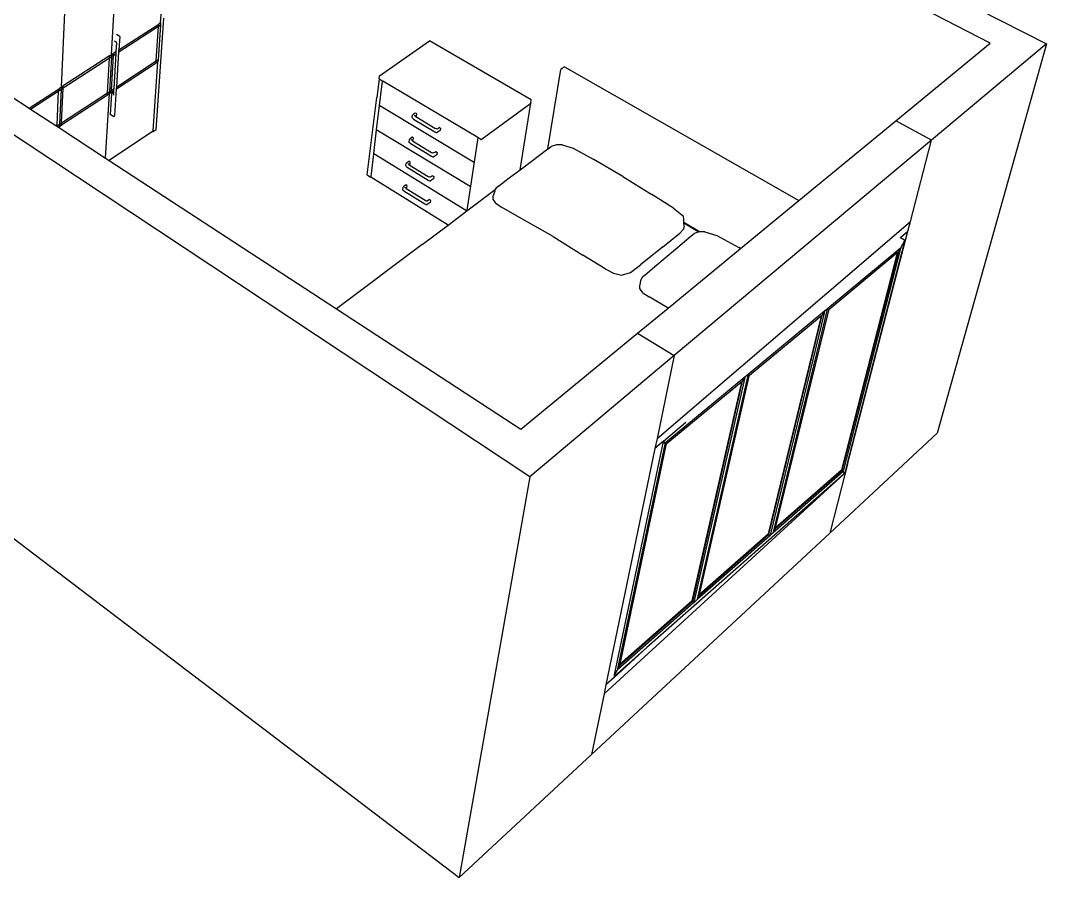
# Model space of a CAD drawing. Header units: millimetres. Extents: x -650 to 3773, y 316 to 2389.
# Drawn here: x 3322 to 3772.6, y 728.1 to 1104.5 of the extents above; entities that cross this region are included whole.
import ezdxf

# ---------------------------------------------------------------- set-up
doc = ezdxf.new("R2010")
doc.units = ezdxf.units.MM

# ---------------------------------------------------------------- blocks, each defined once
blk = doc.blocks.new('A$C727f0937')
for p, q in [((857.43, 176.07), (0, 743.74)), ((589.34, 619.17), (1084.43, 366.18)), ((36.3, 600.98), (826.51, 0)), ((1059.67, 366.52), (734.01, 534.73)), ((695.33, 375.41), (700.11, 444.21)), ((673.79, 361.52), (677.83, 430.61)), ((651.72, 347.23), (654.97, 416.66)), ((676.99, 363.53), (694.49, 374.87)), ((693.33, 328.43), (696.78, 377.52)), ((695.27, 374.5), (694.21, 359.26)), ((694.45, 374.05), (694.46, 374.18)), ((694.49, 374.03), (694.45, 374.05)), ((694.45, 374), (694.45, 374.05)), ((694.46, 374.18), (694.51, 374.86)), ((694.5, 374.21), (694.46, 374.18)), ((695.33, 375.41), (694.49, 374.87)), ((694.49, 374.87), (694.51, 374.86)), ((694.49, 374.03), (695.25, 374.52)), ((695.25, 374.52), (695.27, 374.5)), ((695.27, 374.5), (695.25, 374.52)), ((695.33, 375.41), (695.27, 374.5)), ((677.34, 369.4), (675.92, 370.28)), ((676.93, 362.65), (694.41, 373.97)), ((693.4, 358.8), (694.45, 373.95)), ((694.41, 373.97), (694.45, 374)), ((694.45, 373.95), (694.41, 373.97)), ((676.07, 366.72), (675.08, 367.35)), ((675.84, 362.79), (676.07, 366.72)), ((677.34, 369.4), (676.99, 363.53)), ((791.46, 352.17), (813.4, 367.5)), ((813.4, 367.5), (813.46, 367.52)), ((858.09, 341.63), (813.46, 367.52)), ((1018.2, 332.41), (1059.67, 366.52)), ((1084.43, 366.18), (1033.93, 323.89)), ((1084.43, 366.18), (1036.48, 195.16)), ((672.93, 360.91), (652.56, 347.71)), ((673.74, 360.55), (672.85, 345.29)), ((672.91, 360.22), (672.95, 360.89)), ((673.79, 361.46), (672.93, 360.91)), ((672.93, 360.91), (672.95, 360.89)), ((672.94, 360.06), (673.72, 360.56)), ((673.68, 345.86), (674.57, 361.07)), ((673.74, 360.61), (673.72, 360.62)), ((673.72, 360.56), (673.74, 360.55)), ((673.74, 360.55), (673.72, 360.56)), ((673.79, 361.46), (673.74, 360.61)), ((673.74, 360.61), (673.74, 360.55)), ((673.78, 360.58), (673.74, 360.61)), ((673.78, 360.58), (673.8, 360.62)), ((673.83, 361.49), (673.79, 361.52)), ((673.79, 361.46), (673.79, 361.52)), ((673.8, 360.62), (674.42, 361.02)), ((673.81, 360.81), (673.81, 360.8)), ((673.83, 361.49), (674.48, 361.91)), ((674.42, 361.02), (674.54, 361.09)), ((674.42, 361.02), (674.42, 360.97)), ((674.48, 361.91), (674.47, 361.88)), ((674.48, 361.91), (674.61, 361.99)), ((674.54, 361.09), (674.58, 361.12)), ((674.57, 361.07), (674.54, 361.09)), ((674.58, 361.17), (674.59, 361.31)), ((674.62, 361.15), (674.58, 361.17)), ((674.58, 361.12), (674.58, 361.17)), ((674.59, 361.31), (674.63, 361.98)), ((674.6, 361.32), (674.59, 361.31)), ((675.84, 362.79), (674.61, 361.99)), ((674.63, 361.98), (674.61, 361.99)), ((674.62, 361.15), (675.79, 361.91)), ((674.88, 346.6), (675.79, 361.91)), ((675.79, 361.91), (675.84, 362.79)), ((676.01, 347.35), (676.93, 362.65)), ((676.93, 362.65), (676.99, 363.53)), ((652.58, 346.87), (672.86, 360.01)), ((672.01, 344.77), (672.9, 359.98)), ((672.86, 360.01), (672.9, 360.03)), ((672.9, 359.98), (672.86, 360.01)), ((672.9, 360.09), (672.91, 360.22)), ((672.94, 360.06), (672.9, 360.09)), ((672.9, 360.03), (672.9, 360.09)), ((672.93, 360.23), (672.91, 360.22)), ((675.96, 346.45), (693.33, 357.86)), ((676.01, 347.35), (693.36, 358.73)), ((692.03, 328), (694.14, 358.37)), ((693.33, 357.86), (693.34, 357.91)), ((693.34, 357.91), (693.35, 358.05)), ((693.38, 357.89), (693.34, 357.91)), ((693.35, 358.05), (693.39, 358.7)), ((693.36, 358.06), (693.35, 358.05)), ((693.36, 358.73), (693.4, 358.75)), ((693.39, 358.7), (693.36, 358.73)), ((693.38, 357.89), (694.13, 358.38)), ((693.44, 358.78), (693.4, 358.8)), ((693.4, 358.75), (693.4, 358.8)), ((693.44, 358.78), (694.19, 359.27)), ((694.13, 358.38), (694.14, 358.37)), ((694.14, 358.37), (694.13, 358.38)), ((694.21, 359.26), (694.14, 358.37)), ((694.19, 359.27), (694.21, 359.26)), ((872.73, 356.07), (871.14, 354.91)), ((872.73, 356.07), (975.72, 297.47)), ((791.31, 350.88), (791.46, 352.17)), ((865.34, 320.04), (871.14, 354.91)), ((651.72, 347.17), (650.84, 346.6)), ((651.72, 347.17), (651.69, 346.47)), ((651.76, 347.2), (651.72, 347.23)), ((651.72, 347.17), (651.72, 347.23)), ((651.72, 347.17), (651.72, 347.17)), ((651.76, 347.2), (652.43, 347.63)), ((652.43, 347.63), (652.42, 347.6)), ((652.43, 347.63), (652.56, 347.71)), ((652.54, 347.02), (652.57, 347.7)), ((652.59, 347.05), (652.54, 347.02)), ((652.54, 346.89), (652.54, 347.02)), ((652.57, 347.7), (652.56, 347.71)), ((675.96, 346.45), (676.01, 347.35)), ((791.27, 350.74), (790.28, 342.65)), ((791.29, 350.77), (791.27, 350.74)), ((791.34, 350.8), (791.29, 350.77)), ((791.32, 350.81), (791.31, 350.88)), ((791.34, 350.8), (791.32, 350.81)), ((791.34, 350.8), (792.95, 349.84)), ((791.43, 350.87), (791.35, 350.81)), ((791.51, 339.22), (792.81, 349.75)), ((792.95, 349.84), (792.81, 349.75)), ((834.66, 325.01), (792.95, 349.84)), ((629.46, 343.27), (637.55, 337.99)), ((637.55, 337.99), (650.84, 346.6)), ((638.22, 337.55), (650.82, 345.72)), ((650.34, 345.39), (649.66, 330.63)), ((650.82, 345.78), (650.85, 346.35)), ((650.86, 345.75), (650.82, 345.78)), ((650.82, 345.72), (650.82, 345.78)), ((650.84, 345.71), (650.82, 345.72)), ((650.82, 345.72), (650.82, 345.72)), ((650.84, 346.6), (650.86, 346.59)), ((650.85, 346.35), (650.86, 346.59)), ((650.89, 346.37), (650.85, 346.35)), ((650.86, 345.75), (651.66, 346.26)), ((651.68, 346.25), (650.96, 330.93)), ((651.69, 346.47), (651.66, 346.45)), ((651.68, 346.31), (651.66, 346.32)), ((651.68, 346.25), (651.66, 346.27)), ((651.66, 346.26), (651.68, 346.25)), ((651.69, 346.47), (651.68, 346.31)), ((651.72, 346.28), (651.68, 346.31)), ((651.68, 346.31), (651.68, 346.25)), ((651.75, 346.51), (651.69, 346.47)), ((651.72, 346.28), (651.74, 346.32)), ((651.74, 346.32), (652.49, 346.81)), ((651.81, 331.52), (652.53, 346.79)), ((651.81, 330.59), (671.96, 343.82)), ((651.85, 331.49), (671.97, 344.69)), ((652.49, 346.81), (652.53, 346.84)), ((652.53, 346.79), (652.49, 346.81)), ((652.53, 346.84), (652.54, 346.89)), ((652.58, 346.87), (652.54, 346.89)), ((671.14, 316.06), (672.79, 344.35)), ((671.96, 343.88), (671.97, 344.01)), ((672, 343.85), (671.96, 343.88)), ((671.96, 343.82), (671.96, 343.88)), ((671.97, 344.69), (672.01, 344.72)), ((672.01, 344.67), (671.97, 344.69)), ((671.97, 344.01), (672.01, 344.67)), ((672.01, 344.04), (671.97, 344.01)), ((672, 343.85), (672.77, 344.36)), ((672.05, 344.75), (672.01, 344.77)), ((672.01, 344.72), (672.01, 344.77)), ((672.05, 344.75), (672.82, 345.25)), ((672.79, 344.4), (672.77, 344.41)), ((672.77, 344.36), (672.79, 344.35)), ((672.79, 344.35), (672.77, 344.36)), ((672.8, 344.56), (672.78, 344.54)), ((672.8, 344.56), (672.79, 344.4)), ((672.79, 344.4), (672.79, 344.35)), ((672.83, 344.37), (672.79, 344.4)), ((672.84, 345.24), (672.8, 344.56)), ((672.87, 344.6), (672.8, 344.56)), ((672.82, 345.25), (672.84, 345.24)), ((672.83, 344.37), (672.86, 344.41)), ((672.85, 345.29), (672.84, 345.24)), ((672.89, 345.27), (672.85, 345.29)), ((672.86, 344.41), (673.62, 344.92)), ((672.89, 345.27), (672.91, 345.31)), ((672.91, 345.31), (673.64, 345.78)), ((673.72, 344.3), (673.18, 335.12)), ((673.62, 344.92), (673.63, 344.97)), ((673.63, 345.1), (673.67, 345.76)), ((673.68, 345.13), (673.63, 345.1)), ((673.63, 344.97), (673.63, 345.1)), ((673.63, 344.97), (673.67, 344.94)), ((673.64, 345.78), (673.68, 345.81)), ((673.67, 345.76), (673.64, 345.78)), ((673.67, 344.94), (674.82, 345.7)), ((673.68, 345.86), (673.72, 345.84)), ((673.68, 345.81), (673.68, 345.86)), ((673.72, 345.84), (674.88, 346.6)), ((674.41, 344.75), (673.72, 344.3)), ((674.41, 344.75), (674.75, 344.53)), ((674.7, 343.67), (674.75, 344.53)), ((674.75, 344.53), (674.82, 345.7)), ((674.82, 345.7), (674.88, 346.6)), ((675.25, 334.69), (675.96, 346.45)), ((786.1, 308.63), (790.28, 342.65)), ((637.55, 337.99), (638.22, 337.55)), ((790.2, 328.6), (791.49, 339.01)), ((791.49, 339.01), (791.62, 339.1)), ((791.52, 339.16), (791.51, 339.22)), ((791.62, 339.1), (791.52, 339.16)), ((791.65, 339.12), (791.62, 339.1)), ((791.62, 339.1), (832.81, 314.34)), ((836.12, 324.2), (857.89, 340.21)), ((853.23, 310.89), (857.91, 340.14)), ((857.81, 340.26), (857.87, 340.22)), ((857.89, 340.21), (857.87, 340.22)), ((857.93, 340.24), (857.89, 340.21)), ((857.9, 340.2), (857.89, 340.21)), ((857.91, 340.14), (857.9, 340.2)), ((857.93, 340.24), (858.14, 341.54)), ((858.13, 341.6), (858.09, 341.63)), ((858.14, 341.54), (858.13, 341.6)), ((638.22, 337.55), (649.24, 330.36)), ((674.57, 334.23), (673.18, 335.12)), ((674.57, 334.23), (675.25, 334.69)), ((805.85, 333.9), (805.98, 334.87)), ((805.91, 333.58), (805.85, 333.9)), ((805.91, 333.58), (805.97, 333.52)), ((805.97, 333.52), (806.36, 333.19)), ((806.26, 335.19), (805.98, 334.87)), ((807.1, 335.79), (806.26, 335.19)), ((806.94, 334.58), (806.93, 334.52)), ((806.95, 334.67), (806.95, 334.62)), ((806.97, 334.58), (807.03, 334.53)), ((807.03, 334.53), (806.98, 334.85)), ((807.03, 334.53), (807.28, 334.32)), ((807.18, 335.82), (807.1, 335.79)), ((807.18, 335.82), (807.19, 335.82)), ((807.19, 335.82), (807.19, 335.82)), ((807.64, 335.56), (807.19, 335.82)), ((807.22, 334.28), (807.22, 334.27)), ((807.53, 334.49), (807.28, 334.32)), ((807.28, 334.32), (807.36, 334.25)), ((807.36, 334.25), (815.81, 329.19)), ((807.66, 335.46), (807.53, 334.49)), ((807.64, 335.55), (807.64, 335.56)), ((807.64, 335.54), (807.64, 335.55)), ((807.64, 335.54), (807.66, 335.46)), ((649.66, 330.63), (649.24, 330.36)), ((649.24, 330.36), (649.71, 330.05)), ((649.71, 330.05), (650.08, 330.3)), ((649.71, 330.05), (650.08, 329.81)), ((650.08, 330.3), (650.13, 330.33)), ((650.1, 330.29), (650.08, 330.3)), ((650.08, 329.81), (650.1, 330.29)), ((650.08, 329.81), (650.35, 329.63)), ((650.15, 330.37), (650.13, 330.38)), ((650.15, 330.37), (650.2, 330.4)), ((650.2, 330.4), (650.94, 330.88)), ((650.2, 330.4), (650.23, 330.37)), ((650.35, 329.63), (650.86, 329.96)), ((650.35, 329.63), (650.88, 329.29)), ((650.86, 329.96), (650.89, 329.98)), ((650.86, 329.96), (650.91, 329.93)), ((650.88, 329.29), (650.91, 329.93)), ((650.88, 329.29), (671.14, 316.06)), ((650.92, 329.97), (650.89, 329.99)), ((650.89, 329.98), (650.92, 329.97)), ((650.93, 330.19), (650.9, 330.18)), ((650.92, 330.03), (650.9, 330.04)), ((650.93, 330.19), (650.92, 330.03)), ((650.96, 330.01), (650.92, 330.03)), ((650.92, 330.03), (650.92, 329.97)), ((650.96, 330.87), (650.93, 330.19)), ((650.98, 330.23), (650.93, 330.19)), ((650.94, 330.88), (650.96, 330.87)), ((651, 330.9), (650.96, 330.93)), ((650.96, 330.93), (650.96, 330.87)), ((650.96, 330.01), (650.98, 330.04)), ((650.98, 330.04), (651.77, 330.56)), ((651, 330.9), (651.02, 330.94)), ((651.02, 330.94), (651.66, 331.36)), ((651.66, 331.36), (651.77, 331.43)), ((651.66, 331.36), (651.66, 331.31)), ((651.77, 331.43), (651.81, 331.46)), ((651.81, 331.41), (651.77, 331.43)), ((651.77, 330.75), (651.81, 331.41)), ((651.82, 330.78), (651.77, 330.75)), ((651.77, 330.62), (651.77, 330.75)), ((651.77, 330.62), (651.81, 330.59)), ((651.77, 330.56), (651.77, 330.62)), ((651.81, 331.52), (651.85, 331.49)), ((651.81, 331.46), (651.81, 331.52)), ((806.36, 333.19), (815.76, 327.55)), ((815.81, 329.19), (816.35, 328.96)), ((816.86, 328.95), (817.3, 329.16)), ((817.7, 329.45), (817.3, 329.16)), ((817.3, 329.16), (817.32, 329.17)), ((817.72, 329.46), (817.7, 329.45)), ((817.74, 329.46), (817.72, 329.46)), ((817.74, 329.46), (817.77, 329.47)), ((817.77, 329.47), (817.8, 329.45)), ((817.8, 329.45), (818.25, 329.18)), ((818.27, 329.11), (818.13, 328.15)), ((818.27, 329.11), (818.25, 329.18)), ((975.72, 297.47), (1018.2, 332.41)), ((1033.93, 323.89), (1018.2, 332.41)), ((691.7, 327.78), (672.74, 315.01)), ((692.03, 328), (691.7, 327.78)), ((692.04, 327.57), (691.7, 327.78)), ((693.33, 328.43), (692.04, 327.57)), ((788.9, 318.11), (790.17, 328.39)), ((790.17, 328.39), (790.3, 328.48)), ((790.21, 328.54), (790.2, 328.6)), ((790.25, 328.52), (790.21, 328.54)), ((790.21, 328.54), (790.32, 328.5)), ((790.31, 328.49), (790.25, 328.52)), ((790.3, 328.48), (790.25, 328.52)), ((790.31, 328.49), (790.3, 328.48)), ((790.3, 328.48), (831.22, 303.65)), ((790.32, 328.5), (790.31, 328.49)), ((790.33, 328.49), (790.31, 328.49)), ((790.34, 328.51), (790.32, 328.5)), ((790.32, 328.5), (790.33, 328.49)), ((804.85, 324.54), (804.57, 324.22)), ((804.85, 324.54), (805.69, 325.15)), ((805.69, 325.15), (805.7, 325.15)), ((805.77, 325.16), (805.7, 325.15)), ((805.7, 325.15), (805.7, 325.15)), ((805.77, 325.16), (805.78, 325.16)), ((806.22, 324.9), (805.78, 325.16)), ((806.24, 324.8), (806.11, 323.85)), ((806.23, 324.89), (806.22, 324.9)), ((806.23, 324.88), (806.23, 324.89)), ((806.23, 324.88), (806.24, 324.8)), ((815.76, 327.55), (816.31, 327.32)), ((816.31, 327.32), (816.81, 327.32)), ((816.35, 328.96), (816.86, 328.95)), ((816.82, 327.32), (816.81, 327.32)), ((817.29, 327.54), (816.82, 327.32)), ((816.84, 328.95), (816.86, 328.95)), ((818.13, 328.15), (817.29, 327.54)), ((834.61, 324.98), (833.05, 314.44)), ((834.66, 325.01), (834.61, 324.98)), ((836.01, 324.21), (834.66, 325.01)), ((804.44, 323.25), (804.57, 324.2)), ((804.5, 322.92), (804.44, 323.25)), ((804.88, 322.59), (804.5, 322.92)), ((804.57, 324.2), (804.57, 324.22)), ((804.88, 322.59), (804.95, 322.54)), ((804.95, 322.54), (814.29, 316.88)), ((805.53, 323.92), (805.52, 323.85)), ((805.53, 323.96), (805.56, 324.19)), ((805.62, 323.86), (805.56, 324.19)), ((805.86, 323.66), (805.62, 323.86)), ((805.8, 323.61), (805.8, 323.62)), ((805.8, 323.62), (805.8, 323.62)), ((805.86, 323.66), (805.95, 323.73)), ((805.95, 323.73), (805.86, 323.66)), ((805.94, 323.59), (805.86, 323.66)), ((805.86, 323.66), (805.86, 323.66)), ((805.94, 323.59), (814.34, 318.51)), ((806.11, 323.85), (805.95, 323.73)), ((836.01, 324.21), (836.05, 324.18)), ((836.05, 324.18), (836.12, 324.2)), ((858.1, 314.51), (865.34, 320.04)), ((865.34, 320.04), (865.49, 320.15)), ((865.49, 320.15), (866.9, 321.14)), ((869.14, 321.86), (866.9, 321.14)), ((871.66, 321.92), (869.14, 321.86)), ((871.66, 321.92), (876.5, 320.37)), ((876.5, 320.37), (885.27, 315.5)), ((1033.93, 323.89), (920.93, 229.25)), ((1024.7, 288.24), (1033.93, 323.89)), ((671.14, 316.06), (672.74, 315.01)), ((788.87, 317.9), (787.64, 307.89)), ((788.87, 317.9), (789, 317.99)), ((788.91, 318.04), (788.9, 318.11)), ((788.95, 318.02), (788.91, 318.04)), ((789, 317.99), (788.91, 318.04)), ((788.91, 318.04), (789.02, 318)), ((789.01, 318), (788.95, 318.02)), ((789.01, 318), (789, 317.99)), ((789, 317.99), (829.65, 293.08)), ((789.03, 317.99), (789.01, 318)), ((789.02, 318), (789.01, 318)), ((789.04, 318.02), (789.02, 318)), ((789.02, 318), (789.03, 318)), ((814.29, 316.88), (814.83, 316.65)), ((814.34, 318.51), (814.88, 318.28)), ((814.83, 316.65), (815.33, 316.65)), ((815.38, 318.27), (814.88, 318.28)), ((815.35, 316.65), (815.33, 316.65)), ((815.81, 316.87), (815.35, 316.65)), ((815.82, 318.48), (815.38, 318.27)), ((816.65, 317.48), (815.81, 316.87)), ((816.22, 318.77), (815.82, 318.48)), ((816.28, 318.79), (816.22, 318.77)), ((816.28, 318.79), (816.32, 318.77)), ((816.32, 318.77), (816.77, 318.5)), ((816.78, 318.43), (816.65, 317.48)), ((816.77, 318.5), (816.78, 318.45)), ((816.78, 318.45), (816.78, 318.43)), ((898.36, 307.88), (885.27, 315.5)), ((672.74, 315.01), (772.53, 249.84)), ((803.06, 312.73), (803.18, 313.67)), ((803.11, 312.4), (803.06, 312.73)), ((803.49, 312.06), (803.11, 312.4)), ((803.46, 313.99), (803.18, 313.67)), ((804.29, 314.6), (803.46, 313.99)), ((803.49, 312.06), (803.55, 312.01)), ((803.55, 312.01), (812.84, 306.34)), ((804.14, 313.47), (804.13, 313.38)), ((804.22, 313.33), (804.17, 313.65)), ((804.45, 313.13), (804.22, 313.33)), ((804.37, 314.63), (804.29, 314.6)), ((804.37, 314.63), (804.38, 314.63)), ((804.38, 314.63), (804.38, 314.63)), ((804.82, 314.36), (804.38, 314.63)), ((804.45, 313.13), (804.4, 313.09)), ((804.71, 313.32), (804.45, 313.13)), ((804.54, 313.05), (804.45, 313.13)), ((804.54, 313.05), (812.89, 307.95)), ((804.84, 314.26), (804.71, 313.32)), ((804.83, 314.36), (804.82, 314.36)), ((804.83, 314.34), (804.83, 314.36)), ((804.83, 314.34), (804.84, 314.26)), ((833.05, 314.44), (831.46, 303.75)), ((832.81, 314.34), (832.84, 314.32)), ((832.84, 314.32), (832.91, 314.34)), ((833.05, 314.44), (832.91, 314.34)), ((853.23, 310.89), (858.1, 314.51)), ((786.1, 308.63), (786.14, 308.56)), ((786.14, 308.56), (787.42, 307.77)), ((787.42, 307.77), (787.51, 307.8)), ((787.64, 307.89), (787.51, 307.8)), ((787.63, 307.82), (787.62, 307.73)), ((787.63, 307.67), (787.62, 307.73)), ((787.64, 307.89), (787.63, 307.82)), ((787.66, 307.65), (787.63, 307.67)), ((787.63, 307.67), (787.75, 307.62)), ((821.64, 286.63), (787.63, 307.67)), ((787.75, 307.62), (787.66, 307.65)), ((812.89, 307.95), (813.42, 307.73)), ((813.92, 307.72), (813.42, 307.73)), ((814.36, 307.93), (813.92, 307.72)), ((815.18, 306.94), (814.34, 306.32)), ((814.76, 308.22), (814.36, 307.93)), ((814.77, 308.23), (814.76, 308.22)), ((814.79, 308.23), (814.77, 308.23)), ((814.79, 308.23), (814.82, 308.24)), ((814.82, 308.24), (814.86, 308.22)), ((814.86, 308.22), (815.3, 307.95)), ((815.31, 307.88), (815.18, 306.94)), ((815.31, 307.88), (815.3, 307.95)), ((843.77, 303.66), (848.41, 307.29)), ((848.41, 307.29), (853.23, 310.89)), ((898.36, 307.88), (911.1, 300.08)), ((801.68, 302.32), (801.8, 303.25)), ((801.73, 301.99), (801.68, 302.32)), ((802.12, 301.66), (801.73, 301.99)), ((802.08, 303.58), (801.8, 303.25)), ((802.91, 304.19), (802.08, 303.58)), ((802.75, 302.96), (802.74, 302.9)), ((802.76, 303.01), (802.79, 303.24)), ((802.84, 302.91), (802.79, 303.24)), ((803.06, 302.72), (802.84, 302.91)), ((802.97, 304.2), (802.91, 304.19)), ((802.97, 304.2), (803.01, 304.21)), ((803.06, 302.72), (803, 302.67)), ((803.44, 303.94), (803.01, 304.21)), ((803.33, 302.92), (803.06, 302.72)), ((803.16, 302.63), (803.06, 302.72)), ((803.16, 302.63), (811.45, 297.52)), ((803.46, 303.85), (803.33, 302.92)), ((803.45, 303.93), (803.44, 303.94)), ((803.45, 303.93), (803.46, 303.85)), ((812.84, 306.34), (813.37, 306.11)), ((813.37, 306.11), (813.87, 306.1)), ((813.89, 306.11), (813.87, 306.1)), ((814.34, 306.32), (813.89, 306.11)), ((829.83, 292.8), (842.33, 302.2)), ((831.46, 303.75), (829.89, 293.18)), ((831.22, 303.65), (831.29, 303.65)), ((831.35, 303.67), (831.29, 303.65)), ((831.46, 303.75), (831.35, 303.67)), ((842.33, 302.2), (841.91, 301.28)), ((842.52, 302.62), (842.33, 302.2)), ((843.77, 303.66), (842.52, 302.62)), ((802.12, 301.66), (802.18, 301.61)), ((802.18, 301.61), (811.4, 295.92)), ((811.45, 297.52), (811.98, 297.29)), ((812.91, 297.5), (812.47, 297.29)), ((813.31, 297.79), (812.91, 297.5)), ((813.37, 297.81), (813.31, 297.79)), ((813.37, 297.81), (813.41, 297.79)), ((813.41, 297.79), (813.85, 297.52)), ((813.86, 297.45), (813.73, 296.52)), ((813.86, 297.45), (813.85, 297.52)), ((841.91, 301.28), (841.37, 299.39)), ((841.41, 297.97), (841.37, 299.39)), ((842.56, 296.21), (841.41, 297.97)), ((920.65, 294.07), (911.1, 300.08)), ((949.99, 276.31), (975.72, 297.47)), ((811.4, 295.92), (811.93, 295.69)), ((811.93, 295.69), (812.43, 295.68)), ((811.98, 297.29), (812.47, 297.29)), ((812.44, 295.69), (812.43, 295.68)), ((812.9, 295.9), (812.44, 295.69)), ((812.46, 297.28), (812.47, 297.29)), ((812.47, 297.29), (812.47, 297.29)), ((813.73, 296.52), (812.9, 295.9)), ((829.78, 293.1), (829.65, 293.08)), ((829.65, 293.08), (829.72, 293.08)), ((829.75, 293.08), (829.65, 293.08)), ((829.78, 293.1), (829.72, 293.08)), ((829.78, 293.1), (829.75, 293.08)), ((829.89, 293.18), (829.78, 293.1)), ((829.89, 293.18), (829.83, 292.8)), ((842.56, 296.21), (845.07, 294.44)), ((853.96, 289.29), (845.07, 294.44)), ((920.65, 294.07), (924.99, 290.5)), ((821.64, 286.63), (829.83, 292.8)), ((867.73, 281.53), (853.96, 289.29)), ((925.15, 289.11), (924.99, 290.5)), ((925.2, 287.69), (925.15, 289.11)), ((810.21, 278.03), (821.64, 286.63)), ((913.38, 192.85), (1024.7, 288.24)), ((923.37, 283.03), (924.95, 284.76)), ((924.89, 287.87), (924.88, 287.88)), ((924.88, 287.71), (924.89, 287.71)), ((925.24, 286.09), (924.95, 284.76)), ((932.05, 283.65), (925.2, 287.69)), ((925.2, 287.52), (925.2, 287.69)), ((925.2, 287.52), (931.42, 283.81)), ((925.24, 286.09), (925.2, 287.52)), ((1023.57, 283.88), (1024.7, 288.24)), ((867.73, 281.53), (880.74, 273.41)), ((915.81, 276.89), (923.37, 283.03)), ((921.44, 275.96), (928.3, 281.86)), ((928.3, 281.86), (929.63, 282.88)), ((931.83, 283.63), (929.63, 282.88)), ((932.08, 283.63), (931.83, 283.63)), ((932.08, 283.63), (932.05, 283.65)), ((934.41, 283.66), (932.08, 283.63)), ((934.41, 283.66), (939.59, 281.98)), ((939.59, 281.98), (949.23, 276.74)), ((997.06, 181.53), (1023.57, 283.88)), ((1020.22, 281), (1020.1, 281.07)), ((1020.22, 281), (1020.34, 281.11)), ((1020.3, 280.96), (1020.22, 281)), ((1020.34, 281.11), (1020.3, 280.96)), ((1022.11, 279.91), (1020.3, 280.96)), ((1020.34, 281.11), (1023.57, 283.88)), ((1022.13, 279.64), (1020.49, 276.69)), ((1022.1, 279.9), (1022.12, 279.9)), ((1022.22, 279.81), (1022.11, 279.91)), ((1022.12, 279.9), (1022.22, 279.81)), ((1022.22, 279.81), (1022.13, 279.64)), ((1022.23, 279.8), (1022.13, 279.36)), ((1022.22, 279.81), (1022.23, 279.8)), ((1022.22, 279.81), (1022.22, 279.81)), ((810.21, 278.03), (772.53, 249.84)), ((915.81, 276.89), (906.05, 269.19)), ((912.35, 268.43), (921.44, 275.96)), ((918.2, 250.17), (949.99, 276.31)), ((949.99, 276.31), (949.23, 276.74)), ((1020.15, 276.31), (988.24, 249.88)), ((1020.32, 276.25), (995.07, 178.52)), ((1022.13, 279.36), (996.72, 181.22)), ((1019.53, 274.97), (1019.43, 274.82)), ((1020.27, 276.3), (1019.53, 274.97)), ((1020.32, 276.45), (1020.15, 276.31)), ((1020.34, 276.43), (1020.27, 276.3)), ((1020.38, 276.51), (1020.32, 276.46)), ((1020.32, 276.46), (1020.34, 276.43)), ((1020.32, 276.46), (1020.32, 276.45)), ((1020.34, 276.43), (1020.32, 276.45)), ((1020.35, 276.41), (1020.32, 276.25)), ((1020.35, 276.41), (1020.34, 276.43)), ((1020.34, 276.43), (1020.34, 276.43)), ((1020.49, 276.69), (1020.38, 276.51)), ((890.59, 267.41), (880.74, 273.41)), ((1018.86, 274.34), (988.78, 249.41)), ((1018.86, 274.34), (994.33, 179.12)), ((994.64, 178.87), (1019.36, 274.75)), ((1019.35, 274.74), (1018.86, 274.34)), ((1019.36, 274.75), (1019.35, 274.74)), ((1019.43, 274.82), (1019.36, 274.75)), ((1019.36, 274.75), (1019.37, 274.77)), ((890.59, 267.41), (894.22, 265.43)), ((901.73, 265.84), (906.05, 269.19)), ((908.01, 264.65), (912.35, 268.43)), ((894.22, 265.43), (897.76, 264.56)), ((897.76, 264.56), (901.73, 265.84)), ((906.16, 262.21), (905.81, 260.22)), ((906.84, 263.56), (906.16, 262.21)), ((908.01, 264.65), (906.84, 263.56)), ((905.81, 258.79), (905.81, 260.22)), ((907.15, 256.91), (905.81, 258.79)), ((907.15, 256.91), (909.88, 255.01)), ((918.2, 250.17), (909.88, 255.01)), ((772.53, 249.84), (853.51, 196.97)), ((904.83, 239.17), (918.2, 250.17)), ((986.87, 248.76), (953.33, 220.98)), ((986.87, 248.56), (963.02, 150.42)), ((988.16, 249.45), (964.33, 151.65)), ((988.61, 249.1), (965.32, 153.65)), ((986.82, 248.6), (986.07, 247.25)), ((986.89, 248.73), (986.82, 248.6)), ((986.89, 248.73), (986.87, 248.76)), ((986.88, 248.76), (986.87, 248.76)), ((986.91, 248.72), (986.87, 248.56)), ((988.02, 249.71), (986.88, 248.76)), ((986.88, 248.76), (986.9, 248.74)), ((986.9, 248.74), (986.89, 248.73)), ((986.91, 248.72), (986.89, 248.73)), ((988.23, 249.88), (988.02, 249.71)), ((988.02, 249.71), (988.03, 249.7)), ((988.25, 249.86), (988.16, 249.45)), ((988.23, 249.88), (988.25, 249.86)), ((988.24, 249.88), (988.23, 249.88)), ((988.24, 249.88), (988.31, 249.81)), ((988.24, 249.88), (988.31, 249.81)), ((988.24, 249.88), (988.28, 249.85)), ((988.24, 249.88), (988.24, 249.88)), ((988.28, 249.85), (988.31, 249.81)), ((988.28, 249.62), (988.29, 249.63)), ((988.31, 249.81), (988.49, 249.53)), ((988.4, 249.72), (988.42, 249.73)), ((988.49, 249.53), (988.53, 249.56)), ((988.49, 249.53), (988.59, 249.36)), ((988.59, 249.36), (988.66, 249.33)), ((988.59, 249.36), (988.62, 249.33)), ((988.63, 249.3), (988.59, 249.13)), ((988.64, 249.27), (988.61, 249.1)), ((988.62, 249.33), (988.63, 249.3)), ((988.66, 249.33), (988.63, 249.31)), ((988.63, 249.31), (988.63, 249.3)), ((988.63, 249.3), (988.64, 249.27)), ((988.68, 249.35), (988.66, 249.33)), ((988.66, 249.33), (988.67, 249.33)), ((988.78, 249.41), (988.67, 249.33)), ((985.4, 246.61), (953.92, 220.52)), ((985.4, 246.61), (962.2, 150.92)), ((962.53, 150.67), (985.9, 247.03)), ((985.88, 247.01), (985.4, 246.61)), ((985.9, 247.03), (985.88, 247.01)), ((985.97, 247.09), (985.9, 247.03)), ((986.07, 247.25), (985.97, 247.09)), ((853.51, 196.97), (904.83, 239.17)), ((904.83, 239.17), (920.93, 229.25)), ((920.93, 229.25), (857.43, 176.07)), ((920.93, 229.25), (913.38, 192.85)), ((953.32, 220.97), (951.9, 219.8)), ((953.34, 220.95), (953.26, 220.54)), ((953.33, 220.98), (953.32, 220.97)), ((953.32, 220.97), (953.34, 220.95)), ((953.33, 220.98), (953.41, 220.9)), ((953.33, 220.98), (953.36, 220.95)), ((953.33, 220.98), (953.36, 220.95)), ((953.33, 220.98), (953.33, 220.98)), ((953.33, 220.98), (953.33, 220.98)), ((953.36, 220.95), (953.37, 220.94)), ((953.37, 220.94), (953.41, 220.9)), ((953.41, 220.9), (953.49, 220.8)), ((951.9, 219.8), (917.11, 190.99)), ((950.41, 217.61), (917.44, 190.29)), ((950.41, 217.61), (928.69, 121.5)), ((929.03, 121.25), (950.92, 218.03)), ((951.91, 219.59), (929.54, 120.94)), ((953.26, 220.54), (930.93, 122.31)), ((953.75, 220.2), (931.92, 124.34)), ((950.89, 218.01), (950.41, 217.61)), ((950.92, 218.03), (950.89, 218.01)), ((950.99, 218.1), (950.92, 218.03)), ((950.92, 218.03), (950.92, 218.06)), ((951.09, 218.26), (950.99, 218.1)), ((951.85, 219.63), (951.09, 218.26)), ((951.92, 219.77), (951.85, 219.63)), ((951.9, 219.8), (951.92, 219.77)), ((951.92, 219.77), (951.9, 219.8)), ((951.9, 219.8), (951.9, 219.8)), ((951.94, 219.76), (951.91, 219.59)), ((951.94, 219.76), (951.92, 219.77)), ((953.38, 220.71), (953.39, 220.72)), ((953.49, 220.8), (953.51, 220.82)), ((953.49, 220.8), (953.71, 220.48)), ((953.71, 220.48), (953.72, 220.48)), ((953.71, 220.48), (953.75, 220.44)), ((953.72, 220.48), (953.8, 220.44)), ((953.77, 220.4), (953.73, 220.23)), ((953.75, 220.44), (953.77, 220.4)), ((953.78, 220.38), (953.75, 220.2)), ((953.8, 220.44), (953.77, 220.42)), ((953.77, 220.42), (953.77, 220.4)), ((953.77, 220.4), (953.78, 220.38)), ((953.92, 220.54), (953.8, 220.44)), ((953.8, 220.44), (953.81, 220.44)), ((953.92, 220.52), (953.81, 220.44)), ((916.2, 191.62), (925.96, 200)), ((989.21, 151.23), (1036.48, 195.16)), ((894.75, 89.08), (916.17, 191.47)), ((916.73, 190.29), (896.05, 91.66)), ((917.27, 189.97), (897.06, 93.73)), ((913.38, 192.85), (912.46, 188.41)), ((916.2, 191.62), (912.46, 188.41)), ((916.17, 191.47), (916.2, 191.62)), ((916.17, 191.47), (916.71, 190.84)), ((916.77, 190.81), (916.71, 190.84)), ((916.71, 190.84), (916.75, 190.79)), ((916.73, 190.58), (916.78, 190.54)), ((916.78, 190.54), (916.73, 190.29)), ((916.75, 190.79), (916.77, 190.81)), ((916.75, 190.79), (916.76, 190.78)), ((916.76, 190.78), (916.8, 190.72)), ((916.76, 190.75), (916.81, 190.71)), ((916.77, 190.81), (916.79, 190.82)), ((916.83, 190.77), (916.77, 190.81)), ((916.81, 190.71), (916.78, 190.54)), ((916.78, 190.54), (916.86, 190.49)), ((916.79, 190.74), (916.8, 190.72)), ((916.8, 190.72), (916.81, 190.71)), ((916.8, 190.72), (916.88, 190.64)), ((916.81, 190.71), (916.81, 190.71)), ((916.81, 190.71), (916.83, 190.68)), ((917.11, 190.99), (916.83, 190.77)), ((916.83, 190.68), (916.88, 190.64)), ((916.88, 190.64), (917.19, 190.27)), ((916.99, 190.57), (917, 190.58)), ((917.11, 190.39), (917.14, 190.41)), ((917.19, 190.27), (917.23, 190.25)), ((917.19, 190.27), (917.26, 190.2)), ((917.23, 190.25), (917.31, 190.21)), ((917.28, 190.16), (917.24, 189.99)), ((917.26, 190.2), (917.28, 190.16)), ((917.29, 190.14), (917.27, 189.97)), ((917.29, 190.18), (917.28, 190.16)), ((917.28, 190.16), (917.29, 190.14)), ((917.31, 190.21), (917.29, 190.18)), ((917.31, 190.21), (917.31, 190.21)), ((917.31, 190.21), (917.32, 190.2)), ((917.44, 190.29), (917.32, 190.2)), ((917.43, 190.3), (917.33, 190.22)), ((912.46, 188.41), (890.94, 84.56)), ((996.72, 181.22), (995.83, 177.78)), ((997.06, 181.53), (996.06, 177.68)), ((997.06, 181.53), (996.72, 181.22)), ((857.43, 176.07), (826.51, 0)), ((995.48, 177.14), (890.13, 80.67)), ((995.48, 177.14), (908.91, 100.98)), ((994.92, 178.24), (964.37, 151.4)), ((994.61, 178.84), (965.15, 152.97)), ((965.32, 153.65), (994.33, 179.12)), ((996.06, 177.68), (989.21, 151.23)), ((994.62, 178.85), (994.61, 178.84)), ((994.61, 178.84), (994.67, 178.79)), ((994.62, 178.85), (994.64, 178.87)), ((994.66, 178.79), (994.71, 178.75)), ((994.66, 178.79), (994.71, 178.75)), ((994.67, 178.79), (994.71, 178.75)), ((994.67, 178.58), (994.8, 178.5)), ((994.71, 178.75), (994.95, 178.4)), ((994.82, 178.44), (994.73, 178.5)), ((995, 178.32), (994.92, 178.24)), ((994.95, 178.4), (995.03, 178.37)), ((994.95, 178.4), (994.98, 178.36)), ((995, 178.32), (994.96, 178.34)), ((994.98, 178.36), (995, 178.32)), ((995.02, 178.3), (995, 178.32)), ((995, 178.32), (995, 178.32)), ((995.02, 178.3), (995.06, 178.25)), ((995.07, 178.52), (995.03, 178.37)), ((995.06, 178.25), (995.64, 177.44)), ((996.06, 177.68), (995.48, 177.14)), ((995.7, 177.35), (995.48, 177.14)), ((995.73, 177.39), (995.64, 177.44)), ((995.64, 177.44), (995.67, 177.4)), ((995.67, 177.4), (995.7, 177.35)), ((995.83, 177.78), (995.73, 177.39)), ((965.32, 153.65), (965.16, 153.02)), ((884.6, 54), (989.21, 151.23)), ((962.84, 150.05), (930.98, 122.06)), ((962.49, 150.64), (931.76, 123.65)), ((931.92, 124.34), (962.2, 150.92)), ((962.41, 150.54), (962.53, 150.46)), ((962.51, 150.65), (962.49, 150.64)), ((962.49, 150.64), (962.52, 150.62)), ((962.49, 150.64), (962.6, 150.54)), ((962.49, 150.64), (962.54, 150.6)), ((962.49, 150.64), (962.49, 150.64)), ((962.51, 150.65), (962.53, 150.67)), ((962.52, 150.62), (962.54, 150.6)), ((962.54, 150.6), (962.6, 150.54)), ((962.54, 150.6), (962.56, 150.59)), ((962.56, 150.59), (962.6, 150.54)), ((962.6, 150.54), (962.83, 150.27)), ((962.83, 150.27), (962.84, 150.26)), ((962.83, 150.27), (962.84, 150.25)), ((962.87, 150.28), (962.84, 150.26)), ((962.84, 150.26), (962.84, 150.25)), ((962.84, 150.26), (962.85, 150.26)), ((962.84, 150.25), (962.86, 150.23)), ((962.93, 150.13), (962.84, 150.05)), ((962.85, 150.26), (962.96, 150.2)), ((962.87, 150.22), (962.86, 150.23)), ((962.86, 150.23), (962.9, 150.18)), ((962.87, 150.22), (962.96, 150.19)), ((962.9, 150.18), (962.93, 150.13)), ((963, 150.33), (962.96, 150.2)), ((962.96, 150.2), (962.98, 150.18)), ((962.96, 150.2), (962.96, 150.19)), ((962.98, 150.18), (963.08, 150.26)), ((963.02, 150.42), (963, 150.33)), ((963.07, 150.47), (963.02, 150.42)), ((963.08, 150.26), (964.13, 151.19)), ((964.13, 151.19), (964.23, 151.28)), ((964.24, 151.34), (964.23, 151.28)), ((964.33, 151.65), (964.24, 151.35)), ((964.27, 151.34), (964.24, 151.35)), ((964.24, 151.35), (964.24, 151.34)), ((964.24, 151.34), (964.28, 151.32)), ((964.35, 151.47), (964.27, 151.34)), ((964.37, 151.4), (964.28, 151.32)), ((965.04, 152.71), (964.35, 151.47)), ((965.11, 152.86), (965.04, 152.71)), ((965.15, 152.97), (965.11, 152.86)), ((965.15, 152.97), (965.14, 152.96)), ((965.16, 153.02), (965.15, 152.97)), ((929.63, 120.87), (930.73, 121.83)), ((930.73, 121.83), (930.83, 121.93)), ((930.78, 122.02), (930.79, 122.01)), ((930.85, 122), (930.78, 122.02)), ((930.79, 122.01), (930.84, 121.99)), ((930.84, 121.99), (930.83, 121.93)), ((930.85, 122), (930.84, 121.99)), ((930.84, 121.99), (930.89, 121.98)), ((930.93, 122.31), (930.85, 122)), ((930.88, 121.99), (930.85, 122)), ((930.95, 122.12), (930.88, 121.99)), ((930.98, 122.06), (930.89, 121.98)), ((931.66, 123.39), (930.95, 122.12)), ((931.73, 123.54), (931.66, 123.39)), ((931.76, 123.65), (931.73, 123.54)), ((931.78, 123.7), (931.76, 123.65)), ((931.92, 124.34), (931.78, 123.7)), ((929.38, 120.65), (896.13, 91.43)), ((928.94, 121.17), (896.91, 93.05)), ((897.06, 93.73), (928.69, 121.5)), ((929, 121.22), (928.94, 121.17)), ((928.94, 121.17), (929.07, 121.09)), ((929.01, 121.24), (929, 121.22)), ((929, 121.22), (929.11, 121.13)), ((929, 121.22), (929.06, 121.17)), ((929.01, 121.24), (929.03, 121.25)), ((929.06, 121.17), (929.11, 121.13)), ((929.3, 120.93), (929.4, 120.86)), ((929.45, 120.78), (929.38, 120.85)), ((929.42, 120.83), (929.38, 120.85)), ((929.48, 120.74), (929.38, 120.65)), ((929.4, 120.86), (929.46, 120.83)), ((929.42, 120.83), (929.51, 120.79)), ((929.45, 120.78), (929.48, 120.74)), ((929.47, 120.82), (929.51, 120.8)), ((929.54, 120.94), (929.51, 120.8)), ((929.51, 120.8), (929.53, 120.79)), ((929.51, 120.8), (929.51, 120.79)), ((929.53, 120.79), (929.63, 120.87)), ((908.91, 100.98), (894.49, 87.8)), ((908.91, 100.98), (894.61, 88.4)), ((895.87, 91.1), (894.75, 89.08)), ((895.96, 91.28), (895.87, 91.1)), ((895.94, 91.38), (895.96, 91.37)), ((895.96, 91.38), (895.94, 91.38)), ((895.98, 91.36), (895.96, 91.28)), ((895.99, 91.37), (895.98, 91.36)), ((895.98, 91.36), (896.03, 91.35)), ((896.05, 91.66), (895.99, 91.37)), ((896.01, 91.36), (895.99, 91.37)), ((896.09, 91.49), (896.01, 91.36)), ((896.13, 91.43), (896.03, 91.35)), ((896.81, 92.78), (896.09, 91.49)), ((896.88, 92.93), (896.81, 92.78)), ((896.91, 93.05), (896.88, 92.93)), ((896.91, 93.05), (896.9, 93.04)), ((896.92, 93.09), (896.91, 93.05)), ((897.06, 93.73), (896.92, 93.09)), ((894.49, 87.8), (890.94, 84.56)), ((894.49, 87.8), (894.61, 88.4)), ((894.61, 88.4), (894.75, 89.08)), ((890.94, 84.56), (890.13, 80.67)), ((890.13, 80.67), (884.6, 54)), ((826.51, 0), (884.6, 54))]:
    blk.add_line(p, q)

msp = doc.modelspace()

# ---------------------------------------------------------------- block references
msp.add_blockref('A$C727f0937', (2688.2, 728.07))

doc.saveas('drawing.dxf')
